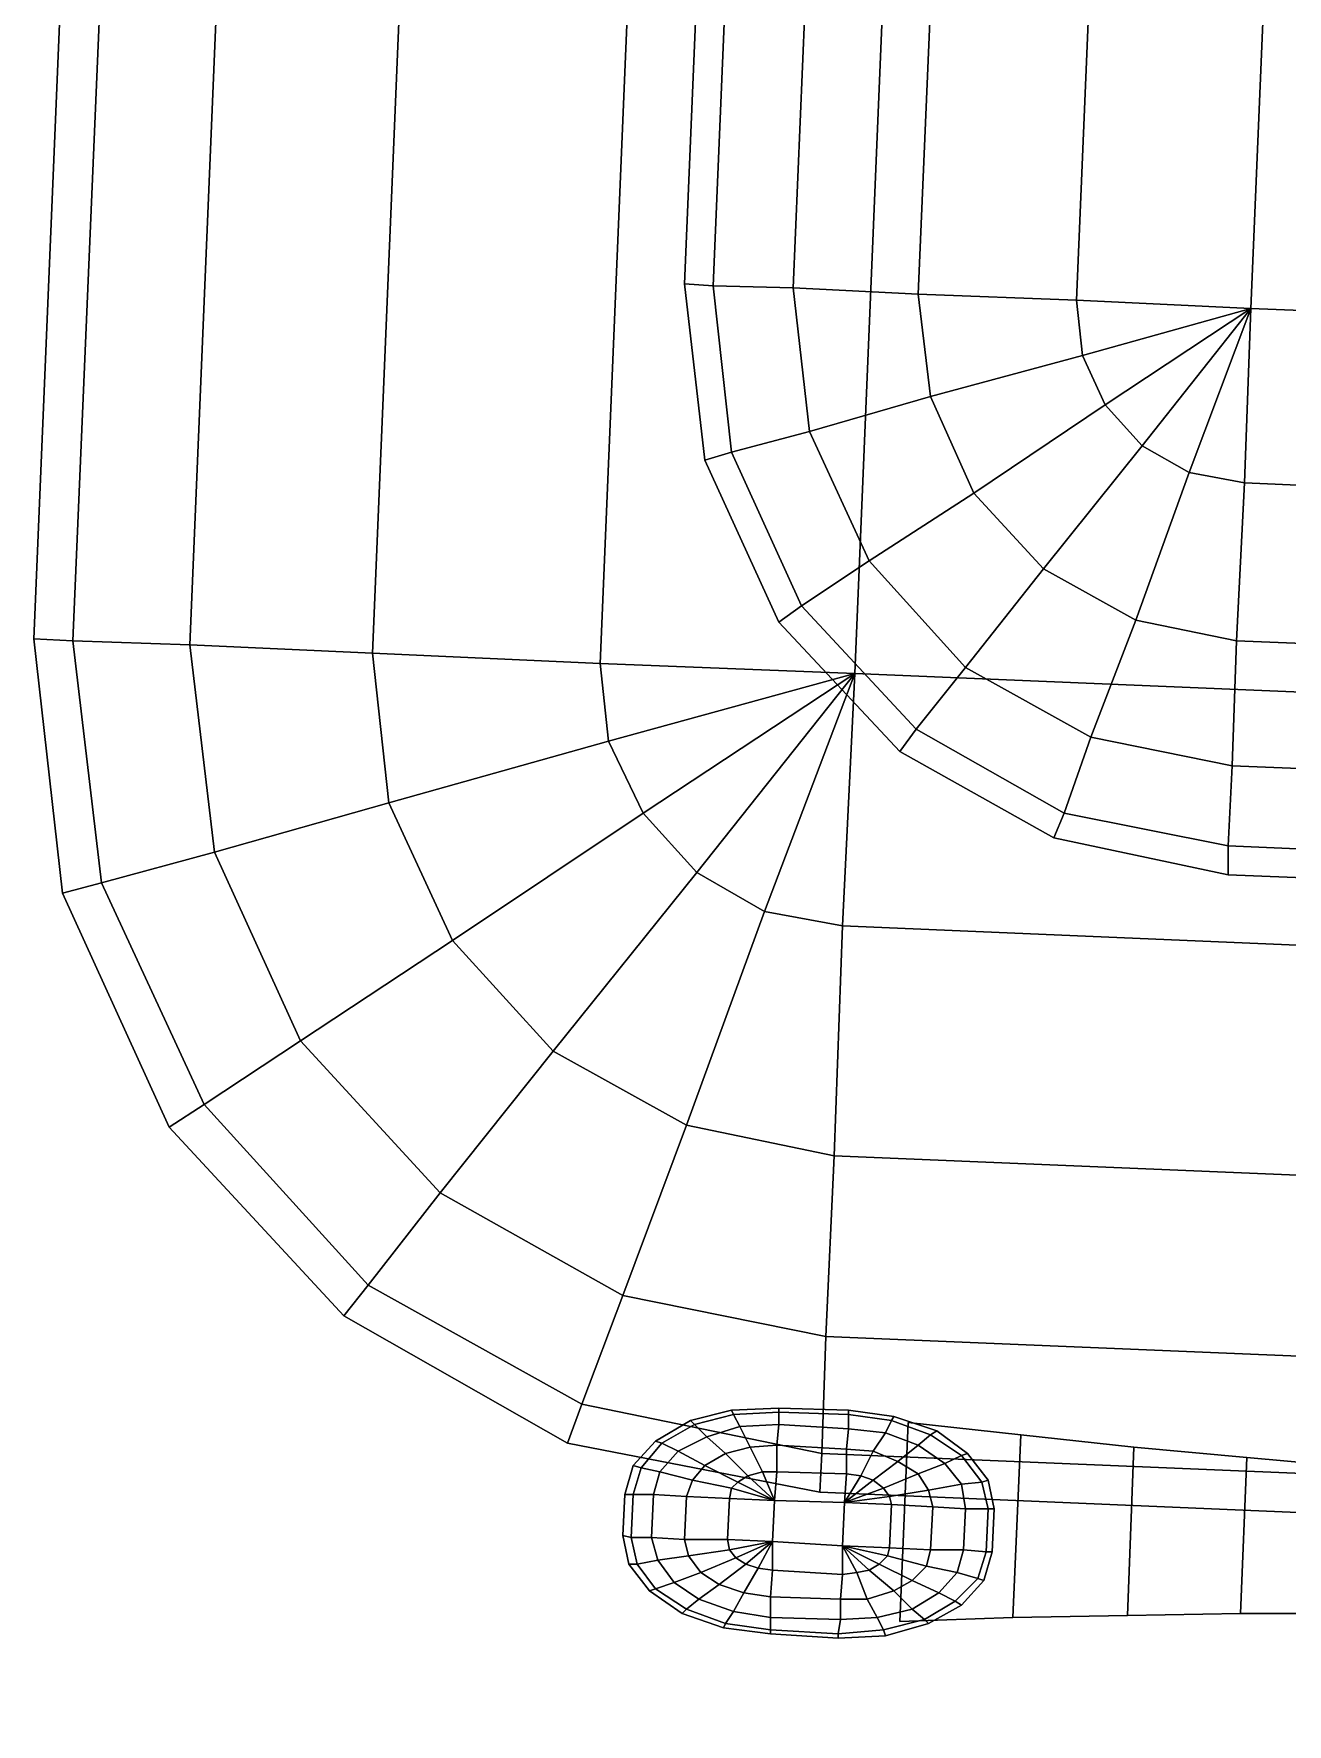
# Model space of a CAD drawing. Extents: x -0.129 to 0.076, y -0.13 to 0.082.
# Drawn here: x -0.1288 to -0.0677, y -0.1289 to -0.0465 of the extents above; entities that cross this region are included whole.
import ezdxf

# ---------------------------------------------------------------- set-up
doc = ezdxf.new("R2010")
doc.units = 0
for name, color, linetype in [('BODY', 81, 'CONTINUOUS'), ('CUBE', 132, 'CONTINUOUS'), ('HEAD_1', 81, 'CONTINUOUS'), ('MOUTH', 18, 'CONTINUOUS')]:
    doc.layers.add(name, color=color, linetype=linetype)

msp = doc.modelspace()

# ---------------------------------------------------------------- meshes
at = {"layer": 'BODY'}
mesh = msp.add_polyface(dxfattribs=at)
corners = [(-0.0695, -0.0599, 0.0436), (-0.0698, -0.0684, 0.0449), (-0.0423, -0.0696, 0.0449), (-0.0419, -0.061, 0.0436), (-0.0698, -0.0684, 0.1195), (-0.0695, -0.0599, 0.1208), (-0.0419, -0.061, 0.1208), (-0.0423, -0.0696, 0.1195), (-0.0147, -0.0707, 0.0449), (-0.0143, -0.0622, 0.0436), (-0.0143, -0.0622, 0.1208), (-0.0147, -0.0707, 0.1195), (-0.0687, -0.0409, 0.0436), (-0.0772, -0.0405, 0.0449), (-0.078, -0.0595, 0.0449), (-0.0772, -0.0405, 0.1195), (-0.0687, -0.0409, 0.1208), (-0.078, -0.0595, 0.1195), (-0.0777, -0.0622, 0.0449), (-0.0777, -0.0622, 0.1195), (-0.0766, -0.0646, 0.0449), (-0.0766, -0.0646, 0.1195), (-0.0748, -0.0666, 0.0449), (-0.0748, -0.0666, 0.1195), (-0.0725, -0.0679, 0.0449), (-0.0725, -0.0679, 0.1195), (-0.0411, -0.042, 0.1208), (-0.0668, 0.0039, 0.1208), (-0.0392, 0.0027, 0.1208), (-0.0135, -0.0432, 0.1208), (-0.033, -0.0424, 0.0436), (-0.0685, -0.0367, 0.002), (-0.0371, -0.038, 0.002), (-0.0355, -0.0017, 0.002), (-0.067, -0.0003, 0.002), (-0.0216, -0.0429, 0.0436), (-0.0198, 0.0019, 0.0436), (-0.0311, 0.0024, 0.0436), (-0.0687, -0.0409, 0.005), (-0.0773, -0.0405, 0.0063), (-0.0311, 0.0024, 0.005), (-0.033, -0.0424, 0.005), (-0.0686, -0.0393, 0.0033), (-0.0772, -0.0389, 0.0047), (-0.0329, 0.0008, 0.0033), (-0.0346, -0.0407, 0.0033), (-0.0686, -0.0379, 0.0026), (-0.0771, -0.0375, 0.0039), (-0.0343, -0.0005, 0.0026), (-0.0359, -0.0393, 0.0026), (-0.0771, -0.0363, 0.0034)]
mesh.append_faces([[corners[k] for k in face] for face in [(0, 1, 2, 3), (4, 5, 6, 7), (3, 2, 8, 9), (7, 6, 10, 11), (12, 13, 14, 0), (15, 16, 5, 17), (0, 14, 18, 18), (17, 5, 19, 19), (0, 18, 20, 20), (19, 5, 21, 21), (0, 20, 22, 22), (21, 5, 23, 23), (0, 22, 24, 24), (23, 5, 25, 25), (5, 16, 26, 6), (16, 27, 28, 26), (6, 26, 29, 10), (0, 3, 30, 12), (31, 32, 33, 34), (3, 9, 35, 30), (30, 35, 36, 37), (12, 38, 39, 13), (37, 40, 41, 30), (30, 41, 38, 12), (38, 42, 43, 39), (40, 44, 45, 41), (41, 45, 42, 38), (42, 46, 47, 43), (44, 48, 49, 45), (45, 49, 46, 42), (46, 31, 50, 47), (48, 33, 32, 49), (49, 32, 31, 46)]])
mesh = msp.add_polyface(dxfattribs=at)
corners = [(-0.0772, -0.0405, 0.0449), (-0.0849, -0.0402, 0.0488), (-0.0857, -0.0592, 0.0488), (-0.078, -0.0595, 0.0449), (-0.091, -0.04, 0.0549), (-0.0918, -0.0589, 0.0549), (-0.0949, -0.0398, 0.0626), (-0.0957, -0.0588, 0.0626), (-0.0963, -0.0397, 0.0712), (-0.0971, -0.0587, 0.0712), (-0.0963, -0.0397, 0.0932), (-0.0971, -0.0587, 0.0932), (-0.0949, -0.0398, 0.1017), (-0.0957, -0.0588, 0.1017), (-0.091, -0.04, 0.1094), (-0.0918, -0.0589, 0.1094), (-0.0849, -0.0402, 0.1155), (-0.0857, -0.0592, 0.1155), (-0.0772, -0.0405, 0.1195), (-0.078, -0.0595, 0.1195), (-0.0777, -0.0622, 0.1195), (-0.0851, -0.0642, 0.1155), (-0.1078, -0.0393, 0.0625), (-0.1094, -0.0392, 0.0711), (-0.1094, -0.0392, 0.0933), (-0.1078, -0.0393, 0.102), (-0.1031, -0.0395, 0.11), (-0.0958, -0.0398, 0.1162), (-0.1091, -0.0366, 0.065), (-0.1103, -0.0365, 0.0711), (-0.1103, -0.0365, 0.0933), (-0.1086, -0.0366, 0.102), (-0.1038, -0.0368, 0.11), (-0.0984, -0.037, 0.1145), (-0.1108, -0.034, 0.0675), (-0.1115, -0.034, 0.0711), (-0.1115, -0.034, 0.0933), (-0.1098, -0.0341, 0.102), (-0.1049, -0.0343, 0.11), (-0.1014, -0.0344, 0.1129), (-0.0773, -0.0405, 0.0063), (-0.085, -0.0402, 0.0103), (-0.0911, -0.04, 0.0164), (-0.0772, -0.0389, 0.0047), (-0.0849, -0.0386, 0.0086), (-0.0899, -0.0384, 0.0136), (-0.0771, -0.0375, 0.0039), (-0.0849, -0.0372, 0.0079), (-0.0889, -0.0371, 0.0119), (-0.0771, -0.0363, 0.0034), (-0.0848, -0.036, 0.0073), (-0.088, -0.0359, 0.0105)]
mesh.append_faces([[corners[k] for k in face] for face in [(0, 1, 2, 3), (1, 4, 5, 2), (4, 6, 7, 5), (6, 8, 9, 7), (8, 10, 11, 9), (10, 12, 13, 11), (12, 14, 15, 13), (14, 16, 17, 15), (16, 18, 19, 17), (17, 19, 20, 21), (6, 22, 23, 8), (8, 23, 24, 10), (10, 24, 25, 12), (12, 25, 26, 14), (14, 26, 27, 16), (22, 28, 29, 23), (23, 29, 30, 24), (24, 30, 31, 25), (25, 31, 32, 26), (26, 32, 33, 27), (28, 34, 35, 29), (29, 35, 36, 30), (30, 36, 37, 31), (31, 37, 38, 32), (32, 38, 39, 33), (0, 40, 41, 1), (1, 41, 42, 4), (40, 43, 44, 41), (41, 44, 45, 42), (43, 46, 47, 44), (44, 47, 48, 45), (46, 49, 50, 47), (47, 50, 51, 48)]])
mesh = msp.add_polyface(dxfattribs=at)
corners = [(-0.078, -0.0595, 0.0449), (-0.0857, -0.0592, 0.0488), (-0.0851, -0.0642, 0.0488), (-0.0777, -0.0622, 0.0449), (-0.0918, -0.0589, 0.0549), (-0.091, -0.0659, 0.0549), (-0.0957, -0.0588, 0.0626), (-0.0948, -0.0669, 0.0626), (-0.0971, -0.0587, 0.0712), (-0.0961, -0.0673, 0.0712), (-0.0971, -0.0587, 0.0932), (-0.0961, -0.0673, 0.0932), (-0.0957, -0.0588, 0.1017), (-0.0948, -0.0669, 0.1017), (-0.0918, -0.0589, 0.1094), (-0.091, -0.0659, 0.1094), (-0.0857, -0.0592, 0.1155), (-0.0851, -0.0642, 0.1155), (-0.083, -0.0689, 0.0488), (-0.0766, -0.0646, 0.0449), (-0.0881, -0.0722, 0.0549), (-0.0914, -0.0744, 0.0626), (-0.0925, -0.0752, 0.0712), (-0.0925, -0.0752, 0.0932), (-0.0914, -0.0744, 0.1017), (-0.0881, -0.0722, 0.1094), (-0.083, -0.0689, 0.1155), (-0.0777, -0.0622, 0.1195), (-0.0766, -0.0646, 0.1195), (-0.0796, -0.0726, 0.0488), (-0.0748, -0.0666, 0.0449), (-0.0834, -0.0774, 0.0549), (-0.0858, -0.0804, 0.0626), (-0.0866, -0.0815, 0.0712), (-0.0866, -0.0815, 0.0932), (-0.0858, -0.0804, 0.1017), (-0.0834, -0.0774, 0.1094), (-0.0796, -0.0726, 0.1155), (-0.0773, -0.0808, 0.0549), (-0.0751, -0.0751, 0.0488), (-0.0786, -0.0845, 0.0626), (-0.0791, -0.0857, 0.0712), (-0.0791, -0.0857, 0.0932), (-0.0786, -0.0845, 0.1017), (-0.0773, -0.0808, 0.1094), (-0.0751, -0.0751, 0.1155)]
mesh.append_faces([[corners[k] for k in face] for face in [(0, 1, 2, 3), (1, 4, 5, 2), (4, 6, 7, 5), (6, 8, 9, 7), (8, 10, 11, 9), (10, 12, 13, 11), (12, 14, 15, 13), (14, 16, 17, 15), (3, 2, 18, 19), (2, 5, 20, 18), (5, 7, 21, 20), (7, 9, 22, 21), (9, 11, 23, 22), (11, 13, 24, 23), (13, 15, 25, 24), (15, 17, 26, 25), (17, 27, 28, 26), (19, 18, 29, 30), (18, 20, 31, 29), (20, 21, 32, 31), (21, 22, 33, 32), (22, 23, 34, 33), (23, 24, 35, 34), (24, 25, 36, 35), (25, 26, 37, 36), (29, 31, 38, 39), (31, 32, 40, 38), (32, 33, 41, 40), (33, 34, 42, 41), (34, 35, 43, 42), (35, 36, 44, 43), (36, 37, 45, 44)]])
mesh = msp.add_polyface(dxfattribs=at)
corners = [(-0.0698, -0.0684, 0.0449), (-0.0702, -0.0761, 0.0488), (-0.0426, -0.0772, 0.0488), (-0.0423, -0.0696, 0.0449), (-0.0704, -0.0822, 0.0549), (-0.0428, -0.0833, 0.0549), (-0.0706, -0.0861, 0.0626), (-0.043, -0.0873, 0.0626), (-0.0706, -0.0875, 0.0712), (-0.0431, -0.0886, 0.0712), (-0.0706, -0.0875, 0.0932), (-0.0431, -0.0886, 0.0932), (-0.0706, -0.0861, 0.1017), (-0.043, -0.0873, 0.1017), (-0.0704, -0.0822, 0.1094), (-0.0428, -0.0833, 0.1094), (-0.0702, -0.0761, 0.1155), (-0.0426, -0.0772, 0.1155), (-0.0698, -0.0684, 0.1195), (-0.0423, -0.0696, 0.1195), (-0.015, -0.0784, 0.0488), (-0.0147, -0.0707, 0.0449), (-0.0153, -0.0845, 0.0549), (-0.0154, -0.0884, 0.0626), (-0.0155, -0.0898, 0.0712), (-0.0155, -0.0898, 0.0932), (-0.0154, -0.0884, 0.1017), (-0.0153, -0.0845, 0.1094), (-0.015, -0.0784, 0.1155), (-0.0147, -0.0707, 0.1195), (-0.083, -0.0689, 0.1155), (-0.0766, -0.0646, 0.1195), (-0.0748, -0.0666, 0.1195), (-0.0796, -0.0726, 0.1155), (-0.0748, -0.0666, 0.0449), (-0.0796, -0.0726, 0.0488), (-0.0751, -0.0751, 0.0488), (-0.0725, -0.0679, 0.0449), (-0.0725, -0.0679, 0.1195), (-0.0751, -0.0751, 0.1155), (-0.0695, -0.0599, 0.0436), (-0.0773, -0.0808, 0.0549), (-0.0786, -0.0845, 0.0626), (-0.0791, -0.0857, 0.0712), (-0.0791, -0.0857, 0.0932), (-0.0786, -0.0845, 0.1017), (-0.0773, -0.0808, 0.1094), (-0.0695, -0.0599, 0.1208)]
mesh.append_faces([[corners[k] for k in face] for face in [(0, 1, 2, 3), (1, 4, 5, 2), (4, 6, 7, 5), (6, 8, 9, 7), (8, 10, 11, 9), (10, 12, 13, 11), (12, 14, 15, 13), (14, 16, 17, 15), (16, 18, 19, 17), (3, 2, 20, 21), (2, 5, 22, 20), (5, 7, 23, 22), (7, 9, 24, 23), (9, 11, 25, 24), (11, 13, 26, 25), (13, 15, 27, 26), (15, 17, 28, 27), (17, 19, 29, 28), (30, 31, 32, 33), (34, 35, 36, 37), (33, 32, 38, 39), (40, 37, 0, 0), (37, 36, 1, 0), (36, 41, 4, 1), (41, 42, 6, 4), (42, 43, 8, 6), (43, 44, 10, 8), (44, 45, 12, 10), (45, 46, 14, 12), (46, 39, 16, 14), (39, 38, 18, 16), (38, 47, 18, 18)]])
at = {"layer": 'CUBE'}
mesh = msp.add_polyface(dxfattribs=at)
corners = [(-0.0948, -0.1136, 0.207), (-0.0948, -0.1136, 0.2103), (-0.0968, -0.1141, 0.2103), (-0.0968, -0.1141, 0.207), (-0.0951, -0.1157, 0.201), (-0.096, -0.1149, 0.2027), (-0.0974, -0.1156, 0.2027), (-0.0961, -0.1163, 0.201), (-0.0966, -0.1143, 0.2047), (-0.0982, -0.1152, 0.2047), (-0.0985, -0.1151, 0.207), (-0.0985, -0.1151, 0.2103), (-0.0966, -0.1143, 0.2126), (-0.0982, -0.1152, 0.2126), (-0.096, -0.1149, 0.2146), (-0.0974, -0.1156, 0.2146), (-0.0951, -0.1157, 0.2163), (-0.0961, -0.1163, 0.2163), (-0.0983, -0.1166, 0.2027), (-0.0967, -0.117, 0.201), (-0.0992, -0.1164, 0.2047), (-0.0996, -0.1163, 0.207), (-0.0996, -0.1163, 0.2103), (-0.0992, -0.1164, 0.2126), (-0.0983, -0.1166, 0.2146), (-0.0967, -0.117, 0.2163), (-0.0948, -0.1174, 0.2), (-0.097, -0.1178, 0.201), (-0.0949, -0.1179, 0.2), (-0.0986, -0.1177, 0.2027), (-0.0996, -0.1177, 0.2047), (-0.1, -0.1177, 0.207), (-0.1, -0.1177, 0.2103), (-0.0996, -0.1177, 0.2126), (-0.0986, -0.1177, 0.2146), (-0.097, -0.1178, 0.2163), (-0.0948, -0.1174, 0.2173), (-0.0949, -0.1179, 0.2173), (-0.0971, -0.1199, 0.201), (-0.095, -0.1199, 0.2), (-0.0987, -0.1198, 0.2027), (-0.0997, -0.1198, 0.2047), (-0.1001, -0.1197, 0.207), (-0.1001, -0.1197, 0.2103), (-0.0997, -0.1198, 0.2126), (-0.0987, -0.1198, 0.2146), (-0.0971, -0.1199, 0.2163), (-0.095, -0.1199, 0.2173)]
mesh.append_faces([[corners[k] for k in face] for face in [(0, 1, 2, 3), (4, 5, 6, 7), (5, 8, 9, 6), (8, 3, 10, 9), (3, 2, 11, 10), (2, 12, 13, 11), (12, 14, 15, 13), (14, 16, 17, 15), (7, 6, 18, 19), (6, 9, 20, 18), (9, 10, 21, 20), (10, 11, 22, 21), (11, 13, 23, 22), (13, 15, 24, 23), (15, 17, 25, 24), (26, 19, 27, 28), (19, 18, 29, 27), (18, 20, 30, 29), (20, 21, 31, 30), (21, 22, 32, 31), (22, 23, 33, 32), (23, 24, 34, 33), (24, 25, 35, 34), (25, 36, 37, 35), (28, 27, 38, 39), (27, 29, 40, 38), (29, 30, 41, 40), (30, 31, 42, 41), (31, 32, 43, 42), (32, 33, 44, 43), (33, 34, 45, 44), (34, 35, 46, 45), (35, 37, 47, 46)]])
mesh = msp.add_polyface(dxfattribs=at)
corners = [(-0.0927, -0.118, 0.1996), (-0.0926, -0.1166, 0.2), (-0.0933, -0.1166, 0.2), (-0.0926, -0.1153, 0.201), (-0.0939, -0.1154, 0.201), (-0.0925, -0.1143, 0.2027), (-0.0944, -0.1144, 0.2027), (-0.0925, -0.1137, 0.2047), (-0.0947, -0.1138, 0.2047), (-0.0925, -0.1135, 0.207), (-0.0948, -0.1136, 0.207), (-0.0925, -0.1135, 0.2103), (-0.0948, -0.1136, 0.2103), (-0.0925, -0.1137, 0.2126), (-0.0947, -0.1138, 0.2126), (-0.0925, -0.1143, 0.2146), (-0.0944, -0.1144, 0.2146), (-0.0926, -0.1153, 0.2163), (-0.0939, -0.1154, 0.2163), (-0.0926, -0.1166, 0.2173), (-0.0933, -0.1166, 0.2173), (-0.0927, -0.118, 0.2177), (-0.094, -0.1168, 0.2), (-0.0951, -0.1157, 0.201), (-0.096, -0.1149, 0.2027), (-0.0966, -0.1143, 0.2047), (-0.0968, -0.1141, 0.207), (-0.0966, -0.1143, 0.2126), (-0.0968, -0.1141, 0.2103), (-0.096, -0.1149, 0.2146), (-0.0951, -0.1157, 0.2163), (-0.094, -0.1168, 0.2173), (-0.0945, -0.1171, 0.2), (-0.0961, -0.1163, 0.201), (-0.0945, -0.1171, 0.2173), (-0.0961, -0.1163, 0.2163), (-0.0948, -0.1174, 0.2), (-0.0967, -0.117, 0.201), (-0.0948, -0.1174, 0.2173), (-0.0967, -0.117, 0.2163), (-0.0949, -0.1179, 0.2), (-0.0949, -0.1179, 0.2173), (-0.095, -0.1199, 0.2), (-0.0928, -0.12, 0.1996), (-0.0928, -0.12, 0.2177), (-0.095, -0.1199, 0.2173), (-0.0893, -0.1181, 0.2177), (-0.0894, -0.1202, 0.2177)]
mesh.append_faces([[corners[k] for k in face] for face in [(0, 1, 2, 2), (1, 3, 4, 2), (3, 5, 6, 4), (5, 7, 8, 6), (7, 9, 10, 8), (9, 11, 12, 10), (11, 13, 14, 12), (13, 15, 16, 14), (15, 17, 18, 16), (17, 19, 20, 18), (19, 21, 20, 20), (0, 2, 22, 22), (2, 4, 23, 22), (4, 6, 24, 23), (6, 8, 25, 24), (8, 10, 26, 25), (12, 14, 27, 28), (14, 16, 29, 27), (16, 18, 30, 29), (18, 20, 31, 30), (20, 21, 31, 31), (0, 22, 32, 32), (22, 23, 33, 32), (30, 31, 34, 35), (31, 21, 34, 34), (0, 32, 36, 36), (32, 33, 37, 36), (35, 34, 38, 39), (34, 21, 38, 38), (0, 36, 40, 40), (38, 21, 41, 41), (0, 40, 42, 43), (41, 21, 44, 45), (44, 21, 46, 47)]])
mesh = msp.add_polyface(dxfattribs=at)
corners = [(-0.0893, -0.1181, 0.1996), (-0.087, -0.1182, 0.2), (-0.0871, -0.1178, 0.2), (-0.087, -0.1182, 0.2173), (-0.0893, -0.1181, 0.2177), (-0.0871, -0.1178, 0.2173), (-0.0874, -0.1174, 0.2), (-0.0874, -0.1174, 0.2173), (-0.0879, -0.117, 0.2), (-0.0879, -0.117, 0.2173), (-0.0885, -0.1168, 0.2), (-0.0867, -0.1161, 0.201), (-0.0879, -0.1156, 0.201), (-0.0867, -0.1161, 0.2163), (-0.0885, -0.1168, 0.2173), (-0.0879, -0.1156, 0.2163), (-0.0892, -0.1167, 0.2), (-0.0892, -0.1155, 0.201), (-0.0873, -0.1147, 0.2027), (-0.0891, -0.1145, 0.2027), (-0.087, -0.1141, 0.2047), (-0.0891, -0.1138, 0.2047), (-0.0869, -0.1139, 0.207), (-0.0891, -0.1136, 0.207), (-0.0869, -0.1139, 0.2103), (-0.0891, -0.1136, 0.2103), (-0.087, -0.1141, 0.2126), (-0.0891, -0.1138, 0.2126), (-0.0873, -0.1147, 0.2146), (-0.0891, -0.1145, 0.2146), (-0.0892, -0.1155, 0.2163), (-0.0892, -0.1167, 0.2173), (-0.0926, -0.1166, 0.2), (-0.0927, -0.118, 0.1996), (-0.0926, -0.1153, 0.201), (-0.0925, -0.1143, 0.2027), (-0.0925, -0.1137, 0.2047), (-0.0925, -0.1135, 0.207), (-0.0925, -0.1135, 0.2103), (-0.0925, -0.1137, 0.2126), (-0.0925, -0.1143, 0.2146), (-0.0926, -0.1153, 0.2163), (-0.0926, -0.1166, 0.2173), (-0.0927, -0.118, 0.2177), (-0.0928, -0.12, 0.1996), (-0.0894, -0.1202, 0.1996)]
mesh.append_faces([[corners[k] for k in face] for face in [(0, 1, 2, 2), (3, 4, 5, 5), (0, 2, 6, 6), (5, 4, 7, 7), (0, 6, 8, 8), (7, 4, 9, 9), (0, 8, 10, 10), (8, 11, 12, 10), (13, 9, 14, 15), (9, 4, 14, 14), (0, 10, 16, 16), (10, 12, 17, 16), (12, 18, 19, 17), (18, 20, 21, 19), (20, 22, 23, 21), (22, 24, 25, 23), (24, 26, 27, 25), (26, 28, 29, 27), (28, 15, 30, 29), (15, 14, 31, 30), (14, 4, 31, 31), (0, 16, 32, 33), (16, 17, 34, 32), (17, 19, 35, 34), (19, 21, 36, 35), (21, 23, 37, 36), (23, 25, 38, 37), (25, 27, 39, 38), (27, 29, 40, 39), (29, 30, 41, 40), (30, 31, 42, 41), (31, 4, 43, 42), (44, 45, 0, 33)]])
mesh = msp.add_polyface(dxfattribs=at)
corners = [(-0.087, -0.1182, 0.2), (-0.085, -0.1183, 0.201), (-0.0852, -0.1175, 0.201), (-0.0871, -0.1178, 0.2), (-0.0834, -0.1184, 0.2027), (-0.0836, -0.1172, 0.2027), (-0.0823, -0.1184, 0.2047), (-0.0826, -0.1171, 0.2047), (-0.082, -0.1184, 0.207), (-0.0823, -0.117, 0.207), (-0.082, -0.1184, 0.2103), (-0.0823, -0.117, 0.2103), (-0.0823, -0.1184, 0.2126), (-0.0826, -0.1171, 0.2126), (-0.0834, -0.1184, 0.2146), (-0.0836, -0.1172, 0.2146), (-0.085, -0.1183, 0.2163), (-0.0852, -0.1175, 0.2163), (-0.087, -0.1182, 0.2173), (-0.0871, -0.1178, 0.2173), (-0.0857, -0.1167, 0.201), (-0.0874, -0.1174, 0.2), (-0.0844, -0.1162, 0.2027), (-0.0836, -0.1158, 0.2047), (-0.0833, -0.1157, 0.207), (-0.0833, -0.1157, 0.2103), (-0.0836, -0.1158, 0.2126), (-0.0844, -0.1162, 0.2146), (-0.0857, -0.1167, 0.2163), (-0.0874, -0.1174, 0.2173), (-0.0867, -0.1161, 0.201), (-0.0879, -0.117, 0.2), (-0.0857, -0.1153, 0.2027), (-0.0851, -0.1148, 0.2047), (-0.0848, -0.1146, 0.207), (-0.0848, -0.1146, 0.2103), (-0.0851, -0.1148, 0.2126), (-0.0857, -0.1153, 0.2146), (-0.0867, -0.1161, 0.2163), (-0.0879, -0.117, 0.2173), (-0.0873, -0.1147, 0.2027), (-0.0879, -0.1156, 0.201), (-0.087, -0.1141, 0.2047), (-0.0869, -0.1139, 0.207), (-0.0869, -0.1139, 0.2103), (-0.087, -0.1141, 0.2126), (-0.0873, -0.1147, 0.2146), (-0.0879, -0.1156, 0.2163)]
mesh.append_faces([[corners[k] for k in face] for face in [(0, 1, 2, 3), (1, 4, 5, 2), (4, 6, 7, 5), (6, 8, 9, 7), (8, 10, 11, 9), (10, 12, 13, 11), (12, 14, 15, 13), (14, 16, 17, 15), (16, 18, 19, 17), (3, 2, 20, 21), (2, 5, 22, 20), (5, 7, 23, 22), (7, 9, 24, 23), (9, 11, 25, 24), (11, 13, 26, 25), (13, 15, 27, 26), (15, 17, 28, 27), (17, 19, 29, 28), (21, 20, 30, 31), (20, 22, 32, 30), (22, 23, 33, 32), (23, 24, 34, 33), (24, 25, 35, 34), (25, 26, 36, 35), (26, 27, 37, 36), (27, 28, 38, 37), (28, 29, 39, 38), (30, 32, 40, 41), (32, 33, 42, 40), (33, 34, 43, 42), (34, 35, 44, 43), (35, 36, 45, 44), (36, 37, 46, 45), (37, 38, 47, 46)]])
mesh = msp.add_polyface(dxfattribs=at)
corners = [(-0.0894, -0.1202, 0.1996), (-0.0894, -0.1216, 0.2), (-0.0887, -0.1215, 0.2), (-0.0895, -0.1228, 0.201), (-0.0882, -0.1228, 0.201), (-0.0895, -0.1238, 0.2027), (-0.0877, -0.1237, 0.2027), (-0.0896, -0.1245, 0.2047), (-0.0874, -0.1243, 0.2047), (-0.0896, -0.1247, 0.207), (-0.0873, -0.1246, 0.207), (-0.0896, -0.1247, 0.2103), (-0.0873, -0.1246, 0.2103), (-0.0896, -0.1245, 0.2126), (-0.0874, -0.1243, 0.2126), (-0.0895, -0.1238, 0.2146), (-0.0877, -0.1237, 0.2146), (-0.0895, -0.1228, 0.2163), (-0.0882, -0.1228, 0.2163), (-0.0894, -0.1216, 0.2173), (-0.0887, -0.1215, 0.2173), (-0.0894, -0.1202, 0.2177), (-0.0881, -0.1214, 0.2), (-0.0869, -0.1224, 0.201), (-0.086, -0.1233, 0.2027), (-0.0854, -0.1238, 0.2047), (-0.0852, -0.124, 0.207), (-0.0854, -0.1238, 0.2126), (-0.0852, -0.124, 0.2103), (-0.086, -0.1233, 0.2146), (-0.0869, -0.1224, 0.2163), (-0.0881, -0.1214, 0.2173), (-0.0876, -0.1211, 0.2), (-0.086, -0.1219, 0.201), (-0.0876, -0.1211, 0.2173), (-0.086, -0.1219, 0.2163), (-0.0872, -0.1207, 0.2), (-0.0853, -0.1212, 0.201), (-0.0872, -0.1207, 0.2173), (-0.0853, -0.1212, 0.2163), (-0.0871, -0.1203, 0.2), (-0.0871, -0.1203, 0.2173), (-0.087, -0.1182, 0.2), (-0.0893, -0.1181, 0.1996), (-0.0893, -0.1181, 0.2177), (-0.087, -0.1182, 0.2173)]
mesh.append_faces([[corners[k] for k in face] for face in [(0, 1, 2, 2), (1, 3, 4, 2), (3, 5, 6, 4), (5, 7, 8, 6), (7, 9, 10, 8), (9, 11, 12, 10), (11, 13, 14, 12), (13, 15, 16, 14), (15, 17, 18, 16), (17, 19, 20, 18), (19, 21, 20, 20), (0, 2, 22, 22), (2, 4, 23, 22), (4, 6, 24, 23), (6, 8, 25, 24), (8, 10, 26, 25), (12, 14, 27, 28), (14, 16, 29, 27), (16, 18, 30, 29), (18, 20, 31, 30), (20, 21, 31, 31), (0, 22, 32, 32), (22, 23, 33, 32), (30, 31, 34, 35), (31, 21, 34, 34), (0, 32, 36, 36), (32, 33, 37, 36), (35, 34, 38, 39), (34, 21, 38, 38), (0, 36, 40, 40), (38, 21, 41, 41), (0, 40, 42, 43), (41, 21, 44, 45)]])
mesh = msp.add_polyface(dxfattribs=at)
corners = [(-0.0873, -0.1246, 0.207), (-0.0873, -0.1246, 0.2103), (-0.0852, -0.124, 0.2103), (-0.0852, -0.124, 0.207), (-0.0869, -0.1224, 0.201), (-0.086, -0.1233, 0.2027), (-0.0847, -0.1225, 0.2027), (-0.086, -0.1219, 0.201), (-0.0854, -0.1238, 0.2047), (-0.0839, -0.1229, 0.2047), (-0.0836, -0.1231, 0.207), (-0.0836, -0.1231, 0.2103), (-0.0854, -0.1238, 0.2126), (-0.0839, -0.1229, 0.2126), (-0.086, -0.1233, 0.2146), (-0.0847, -0.1225, 0.2146), (-0.0869, -0.1224, 0.2163), (-0.086, -0.1219, 0.2163), (-0.0838, -0.1215, 0.2027), (-0.0853, -0.1212, 0.201), (-0.0828, -0.1218, 0.2047), (-0.0825, -0.1219, 0.207), (-0.0825, -0.1219, 0.2103), (-0.0828, -0.1218, 0.2126), (-0.0838, -0.1215, 0.2146), (-0.0853, -0.1212, 0.2163), (-0.0872, -0.1207, 0.2), (-0.0851, -0.1204, 0.201), (-0.0871, -0.1203, 0.2), (-0.0835, -0.1204, 0.2027), (-0.0824, -0.1205, 0.2047), (-0.0821, -0.1205, 0.207), (-0.0821, -0.1205, 0.2103), (-0.0824, -0.1205, 0.2126), (-0.0835, -0.1204, 0.2146), (-0.0851, -0.1204, 0.2163), (-0.0872, -0.1207, 0.2173), (-0.0871, -0.1203, 0.2173), (-0.085, -0.1183, 0.201), (-0.087, -0.1182, 0.2), (-0.0834, -0.1184, 0.2027), (-0.0823, -0.1184, 0.2047), (-0.082, -0.1184, 0.207), (-0.082, -0.1184, 0.2103), (-0.0823, -0.1184, 0.2126), (-0.0834, -0.1184, 0.2146), (-0.085, -0.1183, 0.2163), (-0.087, -0.1182, 0.2173)]
mesh.append_faces([[corners[k] for k in face] for face in [(0, 1, 2, 3), (4, 5, 6, 7), (5, 8, 9, 6), (8, 3, 10, 9), (3, 2, 11, 10), (2, 12, 13, 11), (12, 14, 15, 13), (14, 16, 17, 15), (7, 6, 18, 19), (6, 9, 20, 18), (9, 10, 21, 20), (10, 11, 22, 21), (11, 13, 23, 22), (13, 15, 24, 23), (15, 17, 25, 24), (26, 19, 27, 28), (19, 18, 29, 27), (18, 20, 30, 29), (20, 21, 31, 30), (21, 22, 32, 31), (22, 23, 33, 32), (23, 24, 34, 33), (24, 25, 35, 34), (25, 36, 37, 35), (28, 27, 38, 39), (27, 29, 40, 38), (29, 30, 41, 40), (30, 31, 42, 41), (31, 32, 43, 42), (32, 33, 44, 43), (33, 34, 45, 44), (34, 35, 46, 45), (35, 37, 47, 46)]])
mesh = msp.add_polyface(dxfattribs=at)
corners = [(-0.095, -0.1199, 0.2), (-0.0971, -0.1199, 0.201), (-0.0969, -0.1207, 0.201), (-0.0949, -0.1204, 0.2), (-0.0987, -0.1198, 0.2027), (-0.0984, -0.1209, 0.2027), (-0.0997, -0.1198, 0.2047), (-0.0994, -0.1211, 0.2047), (-0.1001, -0.1197, 0.207), (-0.0998, -0.1211, 0.207), (-0.1001, -0.1197, 0.2103), (-0.0998, -0.1211, 0.2103), (-0.0997, -0.1198, 0.2126), (-0.0994, -0.1211, 0.2126), (-0.0987, -0.1198, 0.2146), (-0.0984, -0.1209, 0.2146), (-0.0971, -0.1199, 0.2163), (-0.0969, -0.1207, 0.2163), (-0.095, -0.1199, 0.2173), (-0.0949, -0.1204, 0.2173), (-0.0963, -0.1215, 0.201), (-0.0946, -0.1208, 0.2), (-0.0976, -0.122, 0.2027), (-0.0985, -0.1223, 0.2047), (-0.0988, -0.1224, 0.207), (-0.0988, -0.1224, 0.2103), (-0.0985, -0.1223, 0.2126), (-0.0976, -0.122, 0.2146), (-0.0963, -0.1215, 0.2163), (-0.0946, -0.1208, 0.2173), (-0.0954, -0.1221, 0.201), (-0.0941, -0.1211, 0.2), (-0.0964, -0.1228, 0.2027), (-0.097, -0.1233, 0.2047), (-0.0972, -0.1235, 0.207), (-0.0972, -0.1235, 0.2103), (-0.097, -0.1233, 0.2126), (-0.0964, -0.1228, 0.2146), (-0.0954, -0.1221, 0.2163), (-0.0947, -0.1234, 0.2027), (-0.0942, -0.1225, 0.201), (-0.0951, -0.124, 0.2047), (-0.0952, -0.1242, 0.207), (-0.0952, -0.1242, 0.2103), (-0.0951, -0.124, 0.2126), (-0.0947, -0.1234, 0.2146), (-0.0942, -0.1225, 0.2163)]
mesh.append_faces([[corners[k] for k in face] for face in [(0, 1, 2, 3), (1, 4, 5, 2), (4, 6, 7, 5), (6, 8, 9, 7), (8, 10, 11, 9), (10, 12, 13, 11), (12, 14, 15, 13), (14, 16, 17, 15), (16, 18, 19, 17), (3, 2, 20, 21), (2, 5, 22, 20), (5, 7, 23, 22), (7, 9, 24, 23), (9, 11, 25, 24), (11, 13, 26, 25), (13, 15, 27, 26), (15, 17, 28, 27), (17, 19, 29, 28), (21, 20, 30, 31), (20, 22, 32, 30), (22, 23, 33, 32), (23, 24, 34, 33), (24, 25, 35, 34), (25, 26, 36, 35), (26, 27, 37, 36), (27, 28, 38, 37), (30, 32, 39, 40), (32, 33, 41, 39), (33, 34, 42, 41), (34, 35, 43, 42), (35, 36, 44, 43), (36, 37, 45, 44), (37, 38, 46, 45)]])
mesh = msp.add_polyface(dxfattribs=at)
corners = [(-0.0928, -0.12, 0.1996), (-0.0928, -0.1214, 0.2), (-0.0894, -0.1216, 0.2), (-0.0894, -0.1202, 0.1996), (-0.0929, -0.1227, 0.201), (-0.0895, -0.1228, 0.201), (-0.0929, -0.1237, 0.2027), (-0.0895, -0.1238, 0.2027), (-0.0929, -0.1243, 0.2047), (-0.0896, -0.1245, 0.2047), (-0.0929, -0.1245, 0.207), (-0.0896, -0.1247, 0.207), (-0.0929, -0.1245, 0.2103), (-0.0896, -0.1247, 0.2103), (-0.0929, -0.1243, 0.2126), (-0.0896, -0.1245, 0.2126), (-0.0929, -0.1237, 0.2146), (-0.0895, -0.1238, 0.2146), (-0.0929, -0.1227, 0.2163), (-0.0895, -0.1228, 0.2163), (-0.0928, -0.1214, 0.2173), (-0.0894, -0.1216, 0.2173), (-0.0928, -0.12, 0.2177), (-0.0894, -0.1202, 0.2177), (-0.095, -0.1199, 0.2), (-0.0949, -0.1204, 0.2), (-0.095, -0.1199, 0.2173), (-0.0949, -0.1204, 0.2173), (-0.0946, -0.1208, 0.2), (-0.0946, -0.1208, 0.2173), (-0.0941, -0.1211, 0.2), (-0.0963, -0.1215, 0.2163), (-0.0941, -0.1211, 0.2173), (-0.0954, -0.1221, 0.2163), (-0.0935, -0.1213, 0.2), (-0.0954, -0.1221, 0.201), (-0.0942, -0.1225, 0.201), (-0.0935, -0.1213, 0.2173), (-0.0942, -0.1225, 0.2163), (-0.0947, -0.1234, 0.2027), (-0.0951, -0.124, 0.2047), (-0.0952, -0.1242, 0.207), (-0.0952, -0.1242, 0.2103), (-0.0951, -0.124, 0.2126), (-0.0947, -0.1234, 0.2146)]
mesh.append_faces([[corners[k] for k in face] for face in [(0, 1, 2, 3), (1, 4, 5, 2), (4, 6, 7, 5), (6, 8, 9, 7), (8, 10, 11, 9), (10, 12, 13, 11), (12, 14, 15, 13), (14, 16, 17, 15), (16, 18, 19, 17), (18, 20, 21, 19), (20, 22, 23, 21), (0, 24, 25, 25), (26, 22, 27, 27), (0, 25, 28, 28), (27, 22, 29, 29), (0, 28, 30, 30), (31, 29, 32, 33), (29, 22, 32, 32), (0, 30, 34, 34), (30, 35, 36, 34), (33, 32, 37, 38), (32, 22, 37, 37), (0, 34, 1, 1), (34, 36, 4, 1), (36, 39, 6, 4), (39, 40, 8, 6), (40, 41, 10, 8), (41, 42, 12, 10), (42, 43, 14, 12), (43, 44, 16, 14), (44, 38, 18, 16), (38, 37, 20, 18), (37, 22, 20, 20)]])
at = {"layer": 'HEAD_1'}
mesh = msp.add_polyface(dxfattribs=at)
corners = [(0.0361, 0.0372, 0.121), (0.0484, 0.0367, 0.123), (0.048, 0.0405, 0.123), (0.0484, 0.0367, 0.3191), (0.0361, 0.0372, 0.321), (0.048, 0.0405, 0.3191), (0.0464, 0.044, 0.123), (0.0464, 0.044, 0.3191), (0.0437, 0.0469, 0.123), (0.0437, 0.0469, 0.3191), (0.0404, 0.0488, 0.123), (0.0507, 0.0556, 0.1287), (0.0443, 0.0592, 0.1287), (0.0507, 0.0556, 0.3134), (0.0404, 0.0488, 0.3191), (0.0443, 0.0592, 0.3134), (0.0366, 0.0495, 0.123), (0.0371, 0.0607, 0.1287), (0.0474, 0.0675, 0.1375), (0.0374, 0.0695, 0.1375), (0.0493, 0.0728, 0.1487), (0.0377, 0.0752, 0.1487), (0.05, 0.0747, 0.161), (0.0377, 0.0772, 0.161), (0.05, 0.0747, 0.281), (0.0377, 0.0772, 0.281), (0.0493, 0.0728, 0.2934), (0.0377, 0.0752, 0.2934), (0.0474, 0.0675, 0.3046), (0.0374, 0.0695, 0.3046), (0.0371, 0.0607, 0.3134), (0.0366, 0.0495, 0.3191), (-0.0833, 0.0546, 0.123), (-0.0838, 0.0422, 0.121), (-0.0828, 0.0657, 0.1287), (-0.0825, 0.0745, 0.1375), (-0.0822, 0.0802, 0.1487), (-0.0821, 0.0822, 0.161), (-0.0821, 0.0822, 0.281), (-0.0822, 0.0802, 0.2934), (-0.0825, 0.0745, 0.3046), (-0.0828, 0.0657, 0.3134), (-0.0833, 0.0546, 0.3191), (-0.0838, 0.0422, 0.321), (-0.0888, -0.0777, 0.121), (0.031, -0.0827, 0.121)]
mesh.append_faces([[corners[k] for k in face] for face in [(0, 1, 2, 2), (3, 4, 5, 5), (0, 2, 6, 6), (5, 4, 7, 7), (0, 6, 8, 8), (7, 4, 9, 9), (0, 8, 10, 10), (8, 11, 12, 10), (13, 9, 14, 15), (9, 4, 14, 14), (0, 10, 16, 16), (10, 12, 17, 16), (12, 18, 19, 17), (18, 20, 21, 19), (20, 22, 23, 21), (22, 24, 25, 23), (24, 26, 27, 25), (26, 28, 29, 27), (28, 15, 30, 29), (15, 14, 31, 30), (14, 4, 31, 31), (0, 16, 32, 33), (16, 17, 34, 32), (17, 19, 35, 34), (19, 21, 36, 35), (21, 23, 37, 36), (23, 25, 38, 37), (25, 27, 39, 38), (27, 29, 40, 39), (29, 30, 41, 40), (30, 31, 42, 41), (31, 4, 43, 42), (44, 45, 0, 33)]])
mesh = msp.add_polyface(dxfattribs=at)
corners = [(-0.0838, 0.0422, 0.121), (-0.0833, 0.0546, 0.123), (-0.0871, 0.0541, 0.123), (-0.0833, 0.0546, 0.3191), (-0.0838, 0.0422, 0.321), (-0.0871, 0.0541, 0.3191), (-0.0907, 0.0525, 0.123), (-0.0907, 0.0525, 0.3191), (-0.0935, 0.0499, 0.123), (-0.0935, 0.0499, 0.3191), (-0.0954, 0.0465, 0.123), (-0.1023, 0.0568, 0.1287), (-0.1059, 0.0504, 0.1287), (-0.1023, 0.0568, 0.3134), (-0.0954, 0.0465, 0.3191), (-0.1059, 0.0504, 0.3134), (-0.0962, 0.0427, 0.123), (-0.1073, 0.0432, 0.1287), (-0.1142, 0.0535, 0.1375), (-0.1162, 0.0436, 0.1375), (-0.1195, 0.0555, 0.1487), (-0.1218, 0.0438, 0.1487), (-0.1213, 0.0562, 0.161), (-0.1238, 0.0439, 0.161), (-0.1213, 0.0562, 0.281), (-0.1238, 0.0439, 0.281), (-0.1195, 0.0555, 0.2934), (-0.1218, 0.0438, 0.2934), (-0.1142, 0.0535, 0.3046), (-0.1162, 0.0436, 0.3046), (-0.1073, 0.0432, 0.3134), (-0.0962, 0.0427, 0.3191), (-0.1012, -0.0772, 0.123), (-0.0888, -0.0777, 0.121), (-0.1123, -0.0767, 0.1287), (-0.1212, -0.0763, 0.1375), (-0.1269, -0.0761, 0.1487), (-0.1288, -0.076, 0.161), (-0.1288, -0.076, 0.281), (-0.1269, -0.0761, 0.2934), (-0.1212, -0.0763, 0.3046), (-0.1123, -0.0767, 0.3134), (-0.1012, -0.0772, 0.3191), (-0.0888, -0.0777, 0.321), (0.0361, 0.0372, 0.321), (0.031, -0.0827, 0.321)]
mesh.append_faces([[corners[k] for k in face] for face in [(0, 1, 2, 2), (3, 4, 5, 5), (0, 2, 6, 6), (5, 4, 7, 7), (0, 6, 8, 8), (7, 4, 9, 9), (0, 8, 10, 10), (8, 11, 12, 10), (13, 9, 14, 15), (9, 4, 14, 14), (0, 10, 16, 16), (10, 12, 17, 16), (12, 18, 19, 17), (18, 20, 21, 19), (20, 22, 23, 21), (22, 24, 25, 23), (24, 26, 27, 25), (26, 28, 29, 27), (28, 15, 30, 29), (15, 14, 31, 30), (14, 4, 31, 31), (0, 16, 32, 33), (16, 17, 34, 32), (17, 19, 35, 34), (19, 21, 36, 35), (21, 23, 37, 36), (23, 25, 38, 37), (25, 27, 39, 38), (27, 29, 40, 39), (29, 30, 41, 40), (30, 31, 42, 41), (31, 4, 43, 42), (43, 4, 44, 45)]])
mesh = msp.add_polyface(dxfattribs=at)
corners = [(-0.1012, -0.0772, 0.123), (-0.1123, -0.0767, 0.1287), (-0.1115, -0.084, 0.1287), (-0.1008, -0.081, 0.123), (-0.1212, -0.0763, 0.1375), (-0.12, -0.0864, 0.1375), (-0.1269, -0.0761, 0.1487), (-0.1255, -0.0879, 0.1487), (-0.1288, -0.076, 0.161), (-0.1274, -0.0884, 0.161), (-0.1288, -0.076, 0.281), (-0.1274, -0.0884, 0.281), (-0.1269, -0.0761, 0.2934), (-0.1255, -0.0879, 0.2934), (-0.1212, -0.0763, 0.3046), (-0.12, -0.0864, 0.3046), (-0.1123, -0.0767, 0.3134), (-0.1115, -0.084, 0.3134), (-0.1012, -0.0772, 0.3191), (-0.1008, -0.081, 0.3191), (-0.1084, -0.0907, 0.1287), (-0.0991, -0.0845, 0.123), (-0.1158, -0.0956, 0.1375), (-0.1205, -0.0987, 0.1487), (-0.1222, -0.0998, 0.161), (-0.1222, -0.0998, 0.281), (-0.1205, -0.0987, 0.2934), (-0.1158, -0.0956, 0.3046), (-0.1084, -0.0907, 0.3134), (-0.0991, -0.0845, 0.3191), (-0.1035, -0.0961, 0.1287), (-0.0965, -0.0874, 0.123), (-0.109, -0.103, 0.1375), (-0.1125, -0.1075, 0.1487), (-0.1137, -0.109, 0.161), (-0.1137, -0.109, 0.281), (-0.1125, -0.1075, 0.2934), (-0.109, -0.103, 0.3046), (-0.1035, -0.0961, 0.3134), (-0.1001, -0.108, 0.1375), (-0.097, -0.0997, 0.1287), (-0.1021, -0.1133, 0.1487), (-0.1028, -0.1152, 0.161), (-0.1028, -0.1152, 0.281), (-0.1021, -0.1133, 0.2934), (-0.1001, -0.108, 0.3046), (-0.097, -0.0997, 0.3134)]
mesh.append_faces([[corners[k] for k in face] for face in [(0, 1, 2, 3), (1, 4, 5, 2), (4, 6, 7, 5), (6, 8, 9, 7), (8, 10, 11, 9), (10, 12, 13, 11), (12, 14, 15, 13), (14, 16, 17, 15), (16, 18, 19, 17), (3, 2, 20, 21), (2, 5, 22, 20), (5, 7, 23, 22), (7, 9, 24, 23), (9, 11, 25, 24), (11, 13, 26, 25), (13, 15, 27, 26), (15, 17, 28, 27), (17, 19, 29, 28), (21, 20, 30, 31), (20, 22, 32, 30), (22, 23, 33, 32), (23, 24, 34, 33), (24, 25, 35, 34), (25, 26, 36, 35), (26, 27, 37, 36), (27, 28, 38, 37), (30, 32, 39, 40), (32, 33, 41, 39), (33, 34, 42, 41), (34, 35, 43, 42), (35, 36, 44, 43), (36, 37, 45, 44), (37, 38, 46, 45)]])
mesh = msp.add_polyface(dxfattribs=at)
corners = [(-0.0888, -0.0777, 0.121), (-0.0894, -0.09, 0.123), (0.0305, -0.0951, 0.123), (0.031, -0.0827, 0.121), (-0.0898, -0.1012, 0.1287), (0.0301, -0.1062, 0.1287), (-0.0902, -0.11, 0.1375), (0.0297, -0.115, 0.1375), (-0.0904, -0.1157, 0.1487), (0.0295, -0.1207, 0.1487), (-0.0905, -0.1176, 0.161), (0.0294, -0.1227, 0.161), (-0.0905, -0.1176, 0.281), (0.0294, -0.1227, 0.281), (-0.0904, -0.1157, 0.2934), (0.0295, -0.1207, 0.2934), (-0.0902, -0.11, 0.3046), (0.0297, -0.115, 0.3046), (-0.0898, -0.1012, 0.3134), (0.0301, -0.1062, 0.3134), (-0.0894, -0.09, 0.3191), (0.0305, -0.0951, 0.3191), (-0.0888, -0.0777, 0.321), (0.031, -0.0827, 0.321), (-0.1012, -0.0772, 0.123), (-0.1008, -0.081, 0.123), (-0.1012, -0.0772, 0.3191), (-0.1008, -0.081, 0.3191), (-0.0991, -0.0845, 0.123), (-0.0991, -0.0845, 0.3191), (-0.0965, -0.0874, 0.123), (-0.1084, -0.0907, 0.3134), (-0.0965, -0.0874, 0.3191), (-0.1035, -0.0961, 0.3134), (-0.0932, -0.0893, 0.123), (-0.1035, -0.0961, 0.1287), (-0.097, -0.0997, 0.1287), (-0.0932, -0.0893, 0.3191), (-0.097, -0.0997, 0.3134), (-0.1001, -0.108, 0.1375), (-0.1021, -0.1133, 0.1487), (-0.1028, -0.1152, 0.161), (-0.1028, -0.1152, 0.281), (-0.1021, -0.1133, 0.2934), (-0.1001, -0.108, 0.3046)]
mesh.append_faces([[corners[k] for k in face] for face in [(0, 1, 2, 3), (1, 4, 5, 2), (4, 6, 7, 5), (6, 8, 9, 7), (8, 10, 11, 9), (10, 12, 13, 11), (12, 14, 15, 13), (14, 16, 17, 15), (16, 18, 19, 17), (18, 20, 21, 19), (20, 22, 23, 21), (0, 24, 25, 25), (26, 22, 27, 27), (0, 25, 28, 28), (27, 22, 29, 29), (0, 28, 30, 30), (31, 29, 32, 33), (29, 22, 32, 32), (0, 30, 34, 34), (30, 35, 36, 34), (33, 32, 37, 38), (32, 22, 37, 37), (0, 34, 1, 1), (34, 36, 4, 1), (36, 39, 6, 4), (39, 40, 8, 6), (40, 41, 10, 8), (41, 42, 12, 10), (42, 43, 14, 12), (43, 44, 16, 14), (44, 38, 18, 16), (38, 37, 20, 18), (37, 22, 20, 20)]])
at = {"layer": 'MOUTH'}
mesh = msp.add_polyface(dxfattribs=at)
corners = [(-0.0866, -0.1239, 0.1889), (-0.0862, -0.1142, 0.1889), (-0.0811, -0.1237, 0.1856), (-0.0807, -0.1148, 0.1856), (-0.0755, -0.1236, 0.1826), (-0.0752, -0.1154, 0.1826), (-0.07, -0.1235, 0.18), (-0.0697, -0.1159, 0.18), (-0.0644, -0.1235, 0.1778), (-0.0641, -0.1164, 0.1778), (-0.0589, -0.1235, 0.1759), (-0.0586, -0.1169, 0.1759), (-0.0533, -0.1235, 0.1744), (-0.053, -0.1173, 0.1744), (-0.0478, -0.1236, 0.1733), (-0.0475, -0.1176, 0.1733), (-0.0422, -0.1238, 0.1726), (-0.042, -0.118, 0.1726), (-0.0367, -0.124, 0.1722), (-0.0364, -0.1182, 0.1722), (-0.0311, -0.1242, 0.1722), (-0.0309, -0.1185, 0.1722), (-0.0256, -0.1245, 0.1725), (-0.0253, -0.1187, 0.1725), (-0.02, -0.1248, 0.1732), (-0.0198, -0.1188, 0.1732), (-0.0145, -0.1252, 0.1743), (-0.0142, -0.1189, 0.1743), (-0.009, -0.1256, 0.1758), (-0.0087, -0.119, 0.1758), (-0.0034, -0.126, 0.1776), (-0.0031, -0.119, 0.1776), (0.0021, -0.1265, 0.1798), (0.0024, -0.119, 0.1798), (0.0076, -0.127, 0.1823), (0.008, -0.1189, 0.1823), (0.0132, -0.1276, 0.1853), (0.0135, -0.1188, 0.1853), (0.0187, -0.1282, 0.1886), (0.0191, -0.1186, 0.1886), (0.0242, -0.1289, 0.1922), (0.0247, -0.1184, 0.1922), (0.0242, -0.1289, 0.1801), (0.0247, -0.1184, 0.1801), (0.0187, -0.1282, 0.1774), (0.0191, -0.1186, 0.1774), (0.0132, -0.1276, 0.175), (0.0135, -0.1188, 0.175), (0.0076, -0.127, 0.1729), (0.008, -0.1189, 0.1729), (0.0021, -0.1265, 0.171), (0.0024, -0.119, 0.171), (-0.0034, -0.126, 0.1694), (-0.0031, -0.119, 0.1694), (-0.009, -0.1256, 0.1681), (-0.0087, -0.119, 0.1681), (-0.0145, -0.1252, 0.1671), (-0.0142, -0.1189, 0.1671), (-0.02, -0.1248, 0.1663), (-0.0198, -0.1188, 0.1663), (-0.0256, -0.1245, 0.1657), (-0.0253, -0.1187, 0.1657), (-0.0311, -0.1242, 0.1655), (-0.0309, -0.1185, 0.1655), (-0.0367, -0.124, 0.1655), (-0.0364, -0.1182, 0.1655), (-0.0422, -0.1238, 0.1658), (-0.042, -0.118, 0.1658), (-0.0478, -0.1236, 0.1663), (-0.0475, -0.1176, 0.1663), (-0.0533, -0.1235, 0.1671), (-0.053, -0.1173, 0.1671), (-0.0589, -0.1235, 0.1682), (-0.0586, -0.1169, 0.1682), (-0.0644, -0.1235, 0.1696), (-0.0641, -0.1164, 0.1696), (-0.07, -0.1235, 0.1712), (-0.0697, -0.1159, 0.1712), (-0.0755, -0.1236, 0.1731), (-0.0752, -0.1154, 0.1731), (-0.0811, -0.1237, 0.1752), (-0.0807, -0.1148, 0.1752), (-0.0866, -0.1239, 0.1777), (-0.0862, -0.1142, 0.1777)]
mesh.append_faces([[corners[k] for k in face] for face in [(0, 1, 3, 2), (2, 3, 5, 4), (4, 5, 7, 6), (6, 7, 9, 8), (8, 9, 11, 10), (10, 11, 13, 12), (12, 13, 15, 14), (14, 15, 17, 16), (16, 17, 19, 18), (18, 19, 21, 20), (20, 21, 23, 22), (22, 23, 25, 24), (24, 25, 27, 26), (26, 27, 29, 28), (28, 29, 31, 30), (30, 31, 33, 32), (32, 33, 35, 34), (34, 35, 37, 36), (36, 37, 39, 38), (38, 39, 41, 40), (40, 41, 43, 42), (42, 43, 45, 44), (44, 45, 47, 46), (46, 47, 49, 48), (48, 49, 51, 50), (50, 51, 53, 52), (52, 53, 55, 54), (54, 55, 57, 56), (56, 57, 59, 58), (58, 59, 61, 60), (60, 61, 63, 62), (62, 63, 65, 64), (64, 65, 67, 66), (66, 67, 69, 68), (68, 69, 71, 70), (70, 71, 73, 72), (72, 73, 75, 74), (74, 75, 77, 76), (76, 77, 79, 78), (78, 79, 81, 80), (80, 81, 83, 82), (82, 83, 1, 0), (1, 83, 81, 3), (3, 81, 79, 5), (5, 79, 77, 7), (7, 77, 75, 9), (9, 75, 73, 11), (11, 73, 71, 13), (13, 71, 69, 15), (15, 69, 67, 17), (17, 67, 65, 19), (19, 65, 63, 21), (21, 63, 61, 23), (23, 61, 59, 25), (25, 59, 57, 27), (27, 57, 55, 29), (29, 55, 53, 31), (31, 53, 51, 33), (33, 51, 49, 35), (35, 49, 47, 37), (37, 47, 45, 39), (39, 45, 43, 41), (82, 0, 2, 80), (80, 2, 4, 78), (78, 4, 6, 76), (76, 6, 8, 74), (74, 8, 10, 72), (72, 10, 12, 70), (70, 12, 14, 68), (68, 14, 16, 66), (66, 16, 18, 64), (64, 18, 20, 62), (62, 20, 22, 60), (60, 22, 24, 58), (58, 24, 26, 56), (56, 26, 28, 54), (54, 28, 30, 52), (52, 30, 32, 50), (50, 32, 34, 48), (48, 34, 36, 46), (46, 36, 38, 44), (44, 38, 40, 42)]])

doc.saveas('drawing.dxf')
